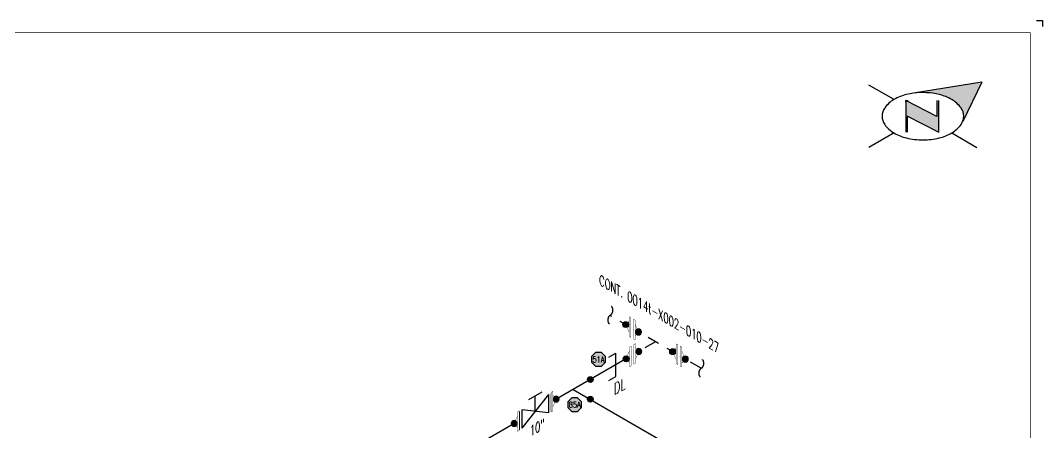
# Model space of a CAD drawing. Header units: inches. Extents: x 0.1 to 17.4, y 0.1 to 11.4.
# Drawn here: x 6.95 to 17.38, y 7.18 to 11.37 of the extents above; entities that cross this region are included whole.
import ezdxf
from ezdxf.enums import TextEntityAlignment as Align

# ---------------------------------------------------------------- set-up
doc = ezdxf.new("R2010")
doc.units = ezdxf.units.IN
doc.header["$MEASUREMENT"] = 0
doc.linetypes.add('HIDDEN2', pattern=[0.1875, 0.125, -0.0625])
for name, color, linetype in [('3', 1, 'Continuous'), ('BORDER', 3, 'Continuous'), ('COMP', 1, 'Continuous'), ('Continuation', 7, 'Continuous'), ('DL', 20, 'Continuous'), ('FITTINGS', 4, 'Continuous'), ('PART_PCML', 7, 'Continuous'), ('PIPE-ANNO', 150, 'HIDDEN2'), ('TEXT', 7, 'Continuous'), ('UNAS.PIPE', 251, 'Continuous'), ('WELD POINTS', 41, 'Continuous'), ('Welds', 7, 'Continuous')]:
    doc.layers.add(name, color=color, linetype=linetype)
doc.layers.add('PIPE', color=7, linetype='Continuous', lineweight=30)
doc.styles.add('ISO30', font='simplex.shx', dxfattribs={"width": 0.85, "oblique": 30, "height": 0.075})
doc.styles.add('PART_Standard', font='romans', dxfattribs={"width": 0.8, "height": 0.09})
doc.styles.add('Richmond', font='arial.ttf')
doc.styles.add('SIMPLEX', font='ROMANS')
doc.dimstyles.new('Richmond', dxfattribs={"dimtxt": 0.18, "dimasz": 0.18, "dimexe": 0.18, "dimexo": 0.0625, "dimgap": 0.09, "dimtad": 0, "dimtih": 1, "dimtoh": 1, "dimdec": 4, "dimzin": 0, "dimdsep": 46, "dimtxsty": 'Richmond', "dimcen": 0.09, "dimadec": 0, "dimazin": 0, "dimtfac": 1, "dimtdec": 4, "dimtofl": 0, "dimtmove": 0, "dimatfit": 3, "dimfxl": 1, "dimtolj": 1, "dimtzin": 0, "dimarcsym": 0})

# ---------------------------------------------------------------- blocks, each defined once
blk = doc.blocks.new('north2')
at = {"layer": 'BORDER'}
for points in [[(-0.706, -0.767, -0.156851), (-0.679, -0.851, -0.095667), (-0.689, -0.905), (-0.495, -0.504), (-1.19, -0.617, -0.092194), (-0.928, -0.631, -0.072341), (-0.801, -0.681, -0.106617)], [(-0.938, -1.011), (-0.936, -1.009), (-0.936, -0.691), (-0.952, -0.691), (-0.952, -0.853), (-1.27, -0.691), (-1.27, -0.707), (-1.27, -1.012), (-1.254, -1.012), (-1.254, -0.849)]]:
    blk.add_hatch(color=7, dxfattribs=at).paths.add_polyline_path(points)
at = {"layer": 'BORDER', "color": 7}
for p, q in [((-0.495, -0.504), (-1.19, -0.617)), ((-0.495, -0.504), (-0.689, -0.905)), ((-1.389, -0.681), (-1.646, -0.533)), ((-1.27, -0.691), (-1.27, -1.012)), ((-0.952, -0.853), (-1.27, -0.691)), ((-1.27, -0.707), (-1.27, -0.691)), ((-1.262, -0.691), (-1.246, -0.691)), ((-0.952, -0.691), (-0.952, -0.853)), ((-0.936, -0.691), (-0.936, -1.012)), ((-0.936, -1.012), (-1.254, -0.849)), ((-1.254, -0.849), (-1.254, -1.012)), ((-1.389, -1.021), (-1.646, -1.169)), ((-1.26, -1.011), (-1.262, -1.009)), ((-0.928, -1.012), (-0.944, -1.012)), ((-0.801, -1.021), (-0.544, -1.169))]:
    blk.add_line(p, q, dxfattribs=at)
for centre, radius, start, end in [((-1.095, -1.329), 0.719, 97.6203, 103.4495), ((-1.095, -1.329), 0.719, 76.5505, 97.6203), ((-1.238, -0.944), 0.304, 120, 144.3429), ((-1.152, -1.093), 0.476, 103.4495, 120), ((-1.039, -1.093), 0.476, 60, 76.5505), ((-0.953, -0.944), 0.304, 35.6571, 60), ((-1.367, -0.851), 0.144, 144.3429, 180), ((-0.823, -0.851), 0.144, 360, 35.6571), ((-1.367, -0.851), 0.144, 180, 215.6571), ((-1.238, -0.758), 0.304, 215.6571, 240), ((-0.953, -0.758), 0.304, 300, 324.3429), ((-0.823, -0.851), 0.144, 324.3429, 337.5547), ((-0.823, -0.851), 0.144, 337.5796, 360), ((-1.152, -0.609), 0.476, 240, 256.5505), ((-1.039, -0.609), 0.476, 283.4495, 300), ((-1.095, -0.373), 0.719, 256.5505, 270), ((-1.095, -0.373), 0.719, 270, 283.4495)]:
    blk.add_arc(centre, radius, start, end, dxfattribs=at)
blk = doc.blocks.new('A$C6804a2e5')
blk.add_blockref('north2', (0, 0))
blk = doc.blocks.new('A$C860dd1f6')
at = {"layer": 'PIPE'}
blk.add_blockref('A$C6804a2e5', (0, 0), dxfattribs=at)
blk = doc.blocks.new('Border')
at = {"layer": 'BORDER', "const_width": 0.005}
blk.add_lwpolyline([(0.25, 0.25), (17.25, 0.25), (17.25, 11.25), (0.25, 11.25)], close=True, dxfattribs=at)
blk = doc.blocks.new('AM9A04')
at = {"linetype": 'Continuous', "const_width": 0.01}
blk.add_lwpolyline([(0, -0.289), (0, 0.289), (-0.05, 0.318), (-0.05, -0.26)], close=True, dxfattribs=at)
at = {"const_width": 0.01}
blk.add_lwpolyline([(-0.05, -0.144), (-0.15, 0.087), (-0.05, 0.202)], dxfattribs=at)
blk = doc.blocks.new('1_BREAK-PIPE_PIPE_00')
at = {"color": 0, "linetype": 'ByBlock', "lineweight": -2}
for centre, major_axis in [((0.03, -0.092), (0, 0.101)), ((-0.03, 0.092), (0, -0.101))]:
    blk.add_ellipse(centre, major_axis=major_axis, ratio=0.711978, start_param=0.427466, end_param=3.141593, dxfattribs=at)
blk = doc.blocks.new('1_Tilde_00')
at = {"layer": 'PIPE-ANNO', "xscale": -0.5000000000000001, "yscale": 0.5, "zscale": 0.5}
blk.add_blockref('1_BREAK-PIPE_PIPE_00', (0, 0), dxfattribs=at)
blk = doc.blocks.new('1_Cont_330')
at = {"layer": 'Continuation', "style": 'PART_Standard', "oblique": 330, "width": 0.8}
blk.add_attdef('CONT.', (0, 0), '', height=0.09, rotation=330, dxfattribs=at)
blk = doc.blocks.new('2_WELD_SINGLE_00')
at = {"linetype": 'ByBlock', "lineweight": -2}
h = blk.add_hatch(color=0, dxfattribs=at)
edge = h.paths.add_edge_path()
edge.add_arc((0, 0), 0.0143, 0, 360)
at = {"color": 0, "linetype": 'ByBlock', "lineweight": -2}
blk.add_circle((0, 0), 0.0143, dxfattribs=at)
blk = doc.blocks.new('*U17')
at = {"layer": 'WELD POINTS'}
for p, xscale, yscale, rotation in [((0.174, 0.1), 2, 2, 210.0000000000005), ((0.174, -0.1), 1.999999999999999, 1.999999999999999, 59.99999999999983)]:
    blk.add_blockref('2_WELD_SINGLE_00', p, dxfattribs=dict(at, xscale=xscale, yscale=yscale, rotation=rotation))
blk = doc.blocks.new('3_VALVE_FLANGE_GATE_30')
at = {"color": 0, "linetype": 'ByBlock', "lineweight": -2}
blk.add_wipeout([(-0.162, -0.187), (-0.135, -0.172), (0, 0), (0.135, -0.016), (0.162, 0), (0.162, 0.187), (0.135, 0.172), (0, 0), (-0.135, 0.016), (-0.162, 0)], dxfattribs=at)
for p, q in [((0.135, 0.172), (-0.135, -0.172)), ((0.068, 0.195), (-0.068, 0.117)), ((0, 0), (0, 0.156)), ((0.135, 0.172), (0.135, -0.016)), ((0.162, 0.187), (0.162, 0)), ((-0.162, 0), (-0.162, -0.187)), ((-0.135, 0.016), (-0.135, -0.172)), ((0.135, -0.016), (-0.135, 0.016))]:
    blk.add_line(p, q, dxfattribs=at)
blk = doc.blocks.new('A09')
at = {"layer": 'Welds'}
h = blk.add_hatch(color=256, dxfattribs=at)
h.dxf.hatch_style = 1
h.paths.add_polyline_path([(-0.03, 0, 1), (0.03, 0, 1)])
blk.add_circle((0, 0), 0.03, dxfattribs=at)
blk = doc.blocks.new('*U20')
blk.add_wipeout([(0.052, -0.03), (0.017, -0.07), (0.017, -0.11), (0, -0.1), (0, 0.1), (0.017, 0.09), (0.017, 0.05)]).dxf.layer = 'COMP'
at = {"layer": '3', "zscale": 0.65}
blk.add_blockref('A09', (0.052, -0.03), dxfattribs=at)
at = {"layer": 'COMP', "xscale": 0.3466300616258731, "yscale": 0.3466300616258731, "zscale": 0.3466300616258731, "rotation": 180}
blk.add_blockref('AM9A04', (0, 0), dxfattribs=at)
blk = doc.blocks.new('1_Text_30')
at = {"layer": 'TEXT', "style": 'PART_Standard', "oblique": 30, "width": 0.8}
blk.add_attdef('TEXT', (0, 0), '', height=0.09, rotation=30, dxfattribs=at)
blk = doc.blocks.new('DL_30')
at = {"layer": 'DL', "style": 'ISO30', "oblique": 30, "width": 0.85}
blk.add_text('DL', height=0.1, rotation=30, dxfattribs=at).set_placement((-0.21, 0.037))
blk = doc.blocks.new('PART_PCML')
blk.add_hatch(color=0).paths.add_polyline_path([(-0.07, -0.029), (-0.029, -0.07), (0.029, -0.07), (0.07, -0.029), (0.07, 0.029), (0.029, 0.07), (-0.029, 0.07), (-0.07, 0.029)])
at = {"color": 7, "const_width": 0.009}
blk.add_lwpolyline([(-0.07, 0.029), (-0.029, 0.07), (0.029, 0.07), (0.07, 0.029), (0.07, -0.029), (0.029, -0.07), (-0.029, -0.07), (-0.07, -0.029), (-0.07, 0.029), (-0.029, 0.07)], dxfattribs=at)
at = {"color": 18, "true_color": 0x000000}
blk.add_lwpolyline([(-0.029, 0.07), (-0.07, 0.029), (-0.07, -0.029), (-0.029, -0.07), (0.029, -0.07), (0.07, -0.029), (0.07, 0.029), (0.029, 0.07)], close=True, dxfattribs=at)
at = {"color": 7, "true_color": 0xffffff, "style": 'SIMPLEX', "width": 0.8, "flags": 1}
for tag, p in [('CIRCUIT', (-0.094, 0.089)), ('DM', (-0.053, -0.133)), ('TYPE', (-0.075, -0.204))]:
    blk.add_attdef(tag, p, '', height=0.0586, dxfattribs=at)
at = {"color": 7, "true_color": 0xffffff, "style": 'SIMPLEX', "width": 0.8}
blk.add_attdef('DMDISP', text='', height=0.0586, dxfattribs=at).set_placement((0, 0), align=Align.MIDDLE_CENTER)
blk = doc.blocks.new('*U56')
at = {"layer": 'DL', "color": 20, "linetype": 'ByBlock', "ltscale": 0.7}
blk.add_line((-0.054, -0.15), (-0.054, 0.087), dxfattribs=at)
for points in [[(-0.126, 0.046), (-0.054, 0.087)], [(-0.126, -0.191), (-0.054, -0.15)]]:
    blk.add_leader(points, dimstyle='Richmond', override={"dimasz": 0.04, "dimgap": 0.09, "dimtad": 0}, dxfattribs=at)

msp = doc.modelspace()

# ---------------------------------------------------------------- linework, layer by layer
for p, q in [((17.312, 11.375), (17.375, 11.375)), ((17.375, 11.375), (17.375, 11.312))]:
    msp.add_line(p, q)
at = {"layer": 'PIPE'}
for p, q in [((13.18, 7.957), (10.688, 6.518)), ((12.59, 7.616), (13.874, 6.874))]:
    msp.add_line(p, q, dxfattribs=at)
at = {"layer": 'UNAS.PIPE', "linetype": 'HIDDEN2'}
for p, q in [((13.177, 8.246), (12.963, 8.37)), ((13.429, 8.101), (13.206, 7.972)), ((13.895, 7.831), (13.68, 7.955))]:
    msp.add_line(p, q, dxfattribs=at)

# ---------------------------------------------------------------- block references
at = {"layer": 'BORDER'}
for name, p in [('Border', (0, 0)), ('A$C860dd1f6', (17.25, 11.25))]:
    msp.add_blockref(name, p, dxfattribs=at)
at = {"layer": 'DL'}
for name, p in [('*U56', (13.078, 7.898)), ('DL_30', (13.215, 7.519))]:
    msp.add_blockref(name, p, dxfattribs=at)
at = {"layer": 'PART_PCML', "color": 96}
msp.add_blockref('PART_PCML', (12.847, 7.921), dxfattribs=at).add_auto_attribs({'DMDISP': '51A'})
at = {"layer": 'PART_PCML', "color": 13}
msp.add_blockref('PART_PCML', (12.605, 7.46), dxfattribs=at).add_auto_attribs({'DMDISP': '85A'})
at = {"layer": 'UNAS.PIPE', "xscale": -1}
for p, rotation in [((12.968, 8.373), 354.4920261620492), ((13.895, 7.831), 174.4920261620492)]:
    msp.add_blockref('1_Tilde_00', p, dxfattribs=dict(at, rotation=rotation))
at = {"layer": 'WELD POINTS'}
msp.add_blockref('*U17', (12.59, 7.616), dxfattribs=at)

# ---------------------------------------------------------------- next in the draw order: block references
at = {"layer": 'FITTINGS'}
msp.add_blockref('3_VALVE_FLANGE_GATE_30', (12.201, 7.392), dxfattribs=at)

# ---------------------------------------------------------------- next in the draw order: wipeouts: each hides what was drawn before it
msp.add_wipeout([(13.128, 7.927), (13.163, 7.887), (13.163, 7.847), (13.18, 7.857), (13.18, 8.057), (13.163, 8.047), (13.163, 8.007)]).dxf.layer = 'COMP'

# ---------------------------------------------------------------- next in the draw order: block references
at = {"layer": 'COMP', "xscale": -0.3466300616258731, "yscale": 0.3466300616258731, "zscale": 0.3466300616258731, "rotation": 180}
msp.add_blockref('AM9A04', (13.18, 7.957), dxfattribs=at)
at = {"layer": 'COMP', "ltscale": 0.65, "xscale": -1, "rotation": 180}
msp.add_blockref('*U20', (12.364, 7.486), dxfattribs=at)
at = {"layer": 'COMP', "ltscale": 0.65, "xscale": -1}
msp.add_blockref('*U20', (12.039, 7.298), dxfattribs=at)
at = {"layer": 'TEXT'}
msp.add_blockref('1_Text_30', (12.147, 7.133), dxfattribs=at).add_auto_attribs({'TEXT': '10"'})

# ---------------------------------------------------------------- next in the draw order: wipeouts: each hides what was drawn before it
msp.add_wipeout([(13.258, 8.002), (13.223, 8.042), (13.223, 8.082), (13.206, 8.072), (13.206, 7.872), (13.223, 7.882), (13.223, 7.922)]).dxf.layer = 'UNAS.PIPE'

# ---------------------------------------------------------------- next in the draw order: hatches: boundary and pattern name
at = {"layer": 'UNAS.PIPE'}
h = msp.add_hatch(color=256, dxfattribs=at)
h.dxf.hatch_style = 1
edge = h.paths.add_edge_path()
edge.add_ellipse((13.258, 8.002), major_axis=(-0.0212, 0.0212), ratio=1, start_angle=0, end_angle=360, ccw=False)
at = {"layer": 'Welds'}
h = msp.add_hatch(color=256, dxfattribs=at)
h.dxf.hatch_style = 1
edge = h.paths.add_edge_path()
edge.add_ellipse((13.128, 7.927), major_axis=(-0.0212, 0.0212), ratio=1, start_angle=0, end_angle=360, ccw=False)

# ---------------------------------------------------------------- next in the draw order: linework, layer by layer
at = {"layer": 'UNAS.PIPE', "linetype": 'HIDDEN2'}
msp.add_line((13.655, 7.97), (13.203, 8.231), dxfattribs=at)
at = {"layer": 'UNAS.PIPE', "extrusion": (0, 0, -1)}
msp.add_ellipse((13.258, 8.002), major_axis=(-0.0212, 0.0212), ratio=1, start_param=2.356194490192289, end_param=8.639379797371875, dxfattribs=at)
at = {"layer": 'Welds', "extrusion": (0, 0, -1)}
msp.add_ellipse((13.128, 7.927), major_axis=(-0.0212, 0.0212), ratio=1, start_param=5.497787, end_param=11.780972, dxfattribs=at)

# ---------------------------------------------------------------- next in the draw order: block references
at = {"layer": 'Continuation'}
msp.add_blockref('1_Cont_330', (12.854, 8.685), dxfattribs=at).add_auto_attribs({'CONT.': 'CONT. 0014t-X002-010-27'})
at = {"layer": 'UNAS.PIPE', "xscale": -0.3466300616258731, "yscale": 0.3466300616258731, "zscale": 0.3466300616258731}
msp.add_blockref('AM9A04', (13.206, 7.972), dxfattribs=at)

# ---------------------------------------------------------------- next in the draw order: wipeouts: each hides what was drawn before it
for points in [[(13.125, 8.276), (13.16, 8.316), (13.16, 8.356), (13.177, 8.346), (13.177, 8.146), (13.16, 8.156), (13.16, 8.196)], [(13.603, 8), (13.637, 8.04), (13.637, 8.08), (13.655, 8.07), (13.655, 7.87), (13.637, 7.88), (13.637, 7.92)]]:
    msp.add_wipeout(points).dxf.layer = 'UNAS.PIPE'

# ---------------------------------------------------------------- next in the draw order: block references
at = {"layer": 'UNAS.PIPE', "xscale": 0.3466300616258731, "yscale": 0.3466300616258731, "zscale": 0.3466300616258731}
for p in [(13.177, 8.246), (13.655, 7.97)]:
    msp.add_blockref('AM9A04', p, dxfattribs=at)

# ---------------------------------------------------------------- next in the draw order: wipeouts: each hides what was drawn before it
for points in [[(13.255, 8.201), (13.22, 8.161), (13.22, 8.121), (13.203, 8.131), (13.203, 8.331), (13.22, 8.321), (13.22, 8.281)], [(13.732, 7.925), (13.698, 7.885), (13.698, 7.845), (13.68, 7.855), (13.68, 8.055), (13.698, 8.045), (13.698, 8.005)]]:
    msp.add_wipeout(points).dxf.layer = 'UNAS.PIPE'

# ---------------------------------------------------------------- next in the draw order: hatches: boundary and pattern name
at = {"layer": 'UNAS.PIPE'}
h = msp.add_hatch(color=256, dxfattribs=at)
h.dxf.hatch_style = 1
edge = h.paths.add_edge_path()
edge.add_ellipse((13.125, 8.276), major_axis=(0.0212, 0.0212), ratio=1, start_angle=0, end_angle=360)
h = msp.add_hatch(color=256, dxfattribs=at)
h.dxf.hatch_style = 1
edge = h.paths.add_edge_path()
edge.add_ellipse((13.255, 8.201), major_axis=(0.0212, 0.0212), ratio=1, start_angle=0, end_angle=360)
h = msp.add_hatch(color=256, dxfattribs=at)
h.dxf.hatch_style = 1
edge = h.paths.add_edge_path()
edge.add_ellipse((13.603, 8), major_axis=(0.0212, 0.0212), ratio=1, start_angle=0, end_angle=360)
h = msp.add_hatch(color=256, dxfattribs=at)
h.dxf.hatch_style = 1
edge = h.paths.add_edge_path()
edge.add_ellipse((13.732, 7.925), major_axis=(0.0212, 0.0212), ratio=1, start_angle=0, end_angle=360)

# ---------------------------------------------------------------- next in the draw order: linework, layer by layer
for centre, start_param, end_param in [((13.125, 8.276), 2.356194490192289, 8.639379797371875), ((13.255, 8.201), 5.497787, 11.780972), ((13.603, 8), 2.356194490192289, 8.639379797371875), ((13.732, 7.925), 5.497787, 11.780972)]:
    msp.add_ellipse(centre, major_axis=(0.0212, 0.0212), ratio=1, start_param=start_param, end_param=end_param, dxfattribs=at)

# ---------------------------------------------------------------- next in the draw order: block references
at = {"layer": 'UNAS.PIPE', "xscale": 0.3466300616258731, "yscale": 0.3466300616258731, "zscale": 0.3466300616258731, "rotation": 180}
for p in [(13.203, 8.231), (13.68, 7.955)]:
    msp.add_blockref('AM9A04', p, dxfattribs=at)

doc.saveas('drawing.dxf')
